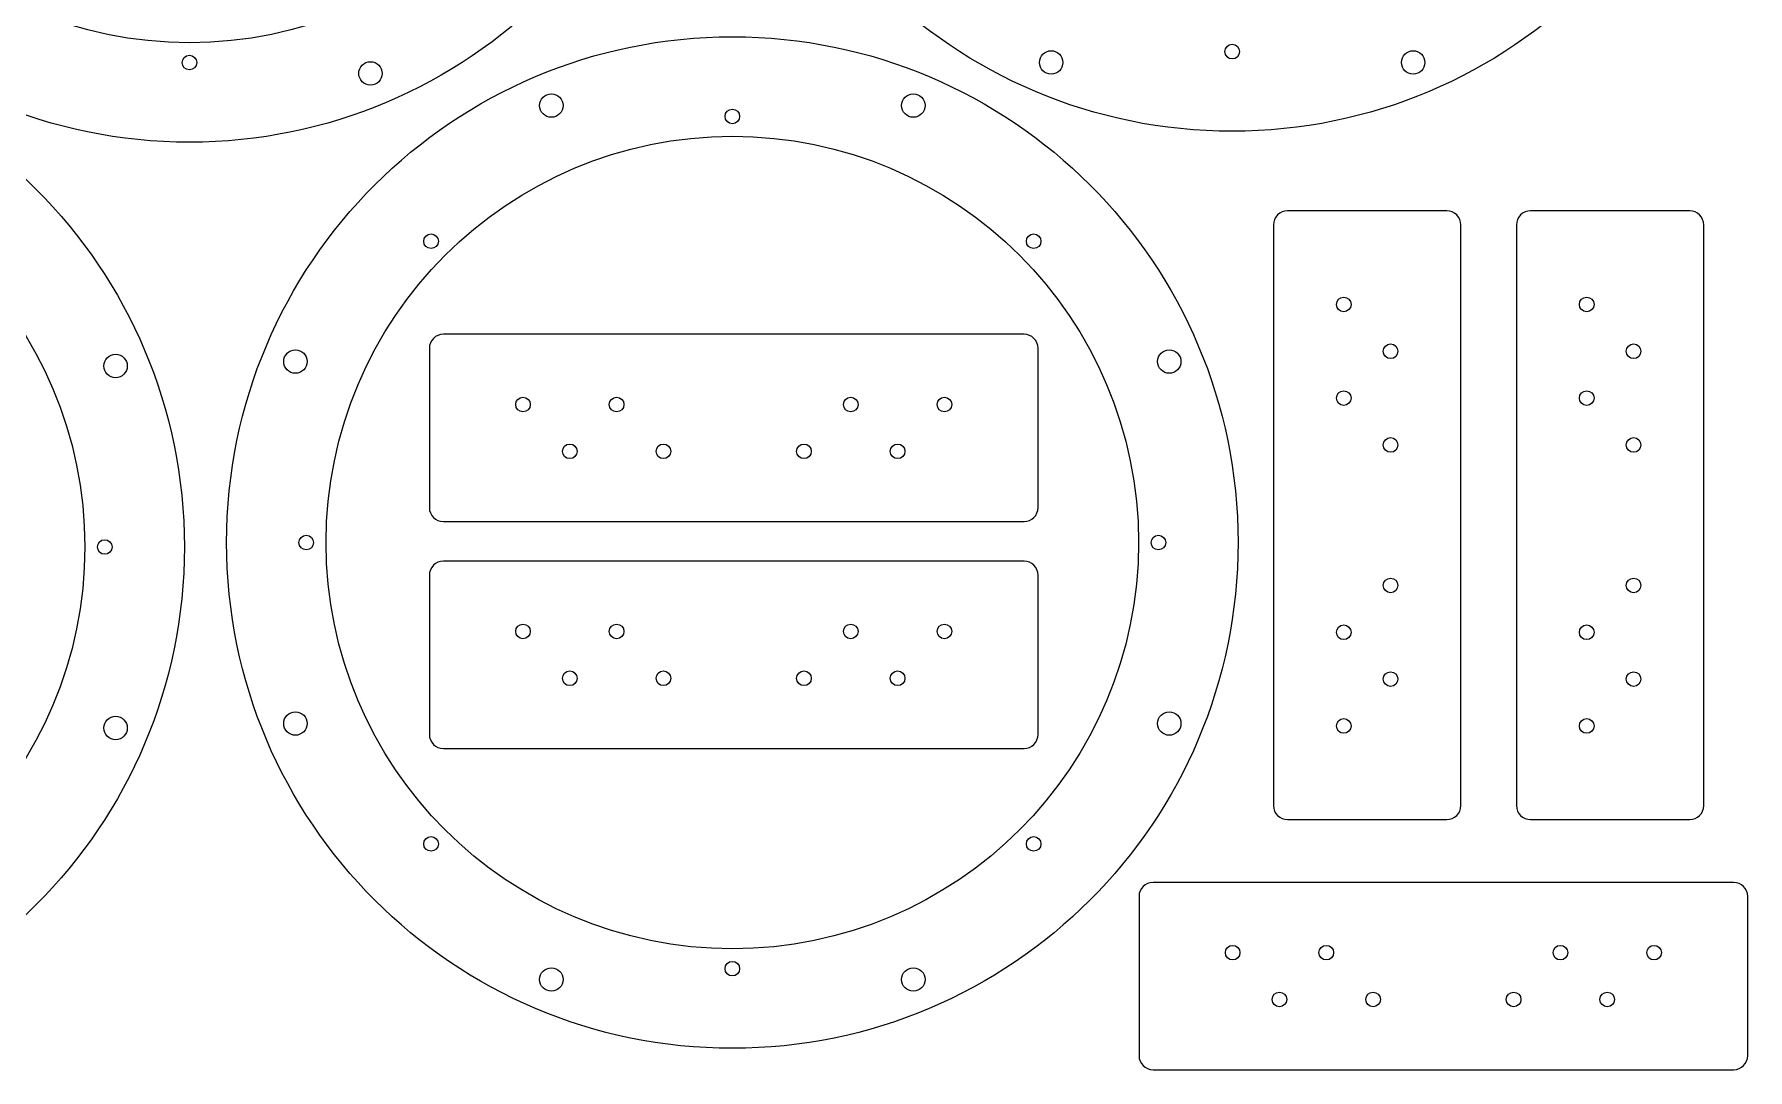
# Model space of a CAD drawing. Extents: x -101 to 1145, y -116 to 452.
# Drawn here: x 308.3 to 674.3, y -114.6 to 106.5 of the extents above; entities that cross this region are included whole.
import ezdxf

# ---------------------------------------------------------------- set-up
doc = ezdxf.new("R2010")
doc.units = 0
for name, color, linetype in [('b_Assambly_circle_and_2_parts_001_001', 7, 'CONTINUOUS'), ('b_Assambly_circle_and_2_parts_001_002', 7, 'CONTINUOUS'), ('b_Assambly_circle_and_2_parts_001_004', 7, 'CONTINUOUS'), ('b_Assambly_circle_and_2_parts_001_005', 7, 'CONTINUOUS'), ('b_plate_130x40x10_part_1_of_16_001_003', 7, 'CONTINUOUS'), ('b_plate_130x40x10_part_1_of_16_001_004', 7, 'CONTINUOUS'), ('b_plate_130x40x10_part_1_of_16_001_005', 7, 'CONTINUOUS')]:
    doc.layers.add(name, color=color, linetype=linetype)

msp = doc.modelspace()

# ---------------------------------------------------------------- linework, layer by layer
at = {"layer": 'b_Assambly_circle_and_2_parts_001_001'}
for p, q in [((328.199, 35.6429, 0), (328.199, 35.6429, -10)), ((328.199, 35.6429, 0), (328.199, 35.6429, -10)), ((319.137, -3.00809, 0), (319.137, -3.00809, -10)), ((319.137, -3.00809, 0), (319.137, -3.00809, -10)), ((324.95, -3.00809, 0), (324.95, -3.00809, -10)), ((324.95, -3.00809, 0), (324.95, -3.00809, -10)), ((340.387, -3.00809, 0), (340.387, -3.00809, -10)), ((340.387, -3.00809, 0), (340.387, -3.00809, -10)), ((328.199, -41.6591, 0), (328.199, -41.6591, -10)), ((328.199, -41.6591, 0), (328.199, -41.6591, -10))]:
    msp.add_line(p, q, dxfattribs=at)
for centre, radius in [((232.387, -3.00809), 108), ((232.387, -3.00809), 108), ((232.387, -3.00809), 108), ((232.387, -3.00809), 108), ((232.387, -3.00809), 86.75), ((232.387, -3.00809), 86.75), ((232.387, -3.00809), 86.75), ((232.387, -3.00809), 86.75), ((325.699, 35.6429), 2.5), ((325.699, 35.6429), 2.5), ((325.699, 35.6429), 2.5), ((325.699, 35.6429), 2.5), ((323.387, -3.00809), 1.5625), ((323.387, -3.00809), 1.5625), ((323.387, -3.00809), 1.5625), ((323.387, -3.00809), 1.5625), ((325.699, -41.6591), 2.5), ((325.699, -41.6591), 2.5), ((325.699, -41.6591), 2.5), ((325.699, -41.6591), 2.5)]:
    msp.add_circle(centre, radius, dxfattribs=at)
at = {"layer": 'b_Assambly_circle_and_2_parts_001_002'}
for p, q in [((421.265, 91.2533, 0), (421.265, 91.2533, -10)), ((421.265, 91.2533, 0), (421.265, 91.2533, -10)), ((458.979, 88.9414, 0), (458.979, 88.9414, -10)), ((458.979, 88.9414, 0), (458.979, 88.9414, -10)), ((498.567, 91.2533, 0), (498.567, 91.2533, -10)), ((498.567, 91.2533, 0), (498.567, 91.2533, -10)), ((394.632, 62.2882, 0), (394.632, 62.2882, -10)), ((394.632, 62.2882, 0), (394.632, 62.2882, -10)), ((523.326, 62.2882, 0), (523.326, 62.2882, -10)), ((523.326, 62.2882, 0), (523.326, 62.2882, -10)), ((519.707, 42.419, -10), (395.707, 42.419, -10)), ((519.707, 42.419, 0), (395.707, 42.419, 0)), ((395.707, 42.419, -10), (395.707, 42.419, 0)), ((519.707, 42.419, -10), (395.707, 42.419, -10)), ((395.707, 42.419, -10), (395.707, 42.419, 0)), ((519.707, 42.419, 0), (395.707, 42.419, 0)), ((519.707, 42.419, -10), (519.707, 42.419, 0)), ((519.707, 42.419, -10), (519.707, 42.419, 0)), ((392.707, 39.419, -10), (392.707, 5.41898, -10)), ((392.707, 39.419, 0), (392.707, 5.41898, 0)), ((392.707, 39.419, -10), (392.707, 5.41898, -10)), ((392.707, 39.419, -10), (392.707, 39.419, 0)), ((392.707, 39.419, 0), (392.707, 5.41898, 0)), ((392.707, 39.419, -10), (392.707, 39.419, 0)), ((522.707, 5.41898, -10), (522.707, 39.419, -10)), ((522.707, 5.41898, 0), (522.707, 39.419, 0)), ((522.707, 5.41898, -10), (522.707, 39.419, -10)), ((522.707, 39.419, -10), (522.707, 39.419, 0)), ((522.707, 5.41898, 0), (522.707, 39.419, 0)), ((522.707, 39.419, -10), (522.707, 39.419, 0)), ((366.605, 36.5925, 0), (366.605, 36.5925, -10)), ((366.605, 36.5925, 0), (366.605, 36.5925, -10)), ((553.228, 36.5925, 0), (553.228, 36.5925, -10)), ((553.228, 36.5925, 0), (553.228, 36.5925, -10)), ((414.27, 27.419, -10), (414.27, 27.419, 0)), ((414.27, 27.419, -10), (414.27, 27.419, 0)), ((434.27, 27.419, -10), (434.27, 27.419, 0)), ((434.27, 27.419, -10), (434.27, 27.419, 0)), ((484.27, 27.419, -10), (484.27, 27.419, 0)), ((484.27, 27.419, -10), (484.27, 27.419, 0)), ((504.27, 27.419, -10), (504.27, 27.419, 0)), ((504.27, 27.419, -10), (504.27, 27.419, 0)), ((424.27, 17.419, -10), (424.27, 17.419, 0)), ((424.27, 17.419, -10), (424.27, 17.419, 0)), ((444.27, 17.419, -10), (444.27, 17.419, 0)), ((444.27, 17.419, -10), (444.27, 17.419, 0)), ((474.27, 17.419, -10), (474.27, 17.419, 0)), ((474.27, 17.419, -10), (474.27, 17.419, 0)), ((494.27, 17.419, -10), (494.27, 17.419, 0)), ((494.27, 17.419, -10), (494.27, 17.419, 0)), ((392.707, 5.41898, -10), (392.707, 5.41898, 0)), ((392.707, 5.41898, -10), (392.707, 5.41898, 0)), ((522.707, 5.41898, -10), (522.707, 5.41898, 0)), ((522.707, 5.41898, -10), (522.707, 5.41898, 0)), ((395.707, 2.41898, -10), (519.707, 2.41898, -10)), ((395.707, 2.41898, -10), (395.707, 2.41898, 0)), ((395.707, 2.41898, 0), (519.707, 2.41898, 0)), ((395.707, 2.41898, -10), (519.707, 2.41898, -10)), ((395.707, 2.41898, -10), (395.707, 2.41898, 0)), ((395.707, 2.41898, 0), (519.707, 2.41898, 0)), ((519.707, 2.41898, -10), (519.707, 2.41898, 0)), ((519.707, 2.41898, -10), (519.707, 2.41898, 0)), ((367.979, -2.05855, 0), (367.979, -2.05855, -10)), ((367.979, -2.05855, 0), (367.979, -2.05855, -10)), ((544.166, -2.05855, 0), (544.166, -2.05855, -10)), ((544.166, -2.05855, 0), (544.166, -2.05855, -10)), ((549.979, -2.05855, 0), (549.979, -2.05855, -10)), ((549.979, -2.05855, 0), (549.979, -2.05855, -10)), ((565.416, -2.05855, 0), (565.416, -2.05855, -10)), ((565.416, -2.05855, 0), (565.416, -2.05855, -10)), ((519.707, -6.04448, -10), (395.707, -6.04448, -10)), ((519.707, -6.04448, 0), (395.707, -6.04448, 0)), ((395.707, -6.04448, -10), (395.707, -6.04448, 0)), ((519.707, -6.04448, -10), (395.707, -6.04448, -10)), ((395.707, -6.04448, -10), (395.707, -6.04448, 0)), ((519.707, -6.04448, 0), (395.707, -6.04448, 0)), ((519.707, -6.04448, -10), (519.707, -6.04448, 0)), ((519.707, -6.04448, -10), (519.707, -6.04448, 0)), ((392.707, -9.04448, -10), (392.707, -43.0445, -10)), ((392.707, -9.04448, 0), (392.707, -43.0445, 0)), ((392.707, -9.04448, -10), (392.707, -43.0445, -10)), ((392.707, -9.04448, -10), (392.707, -9.04448, 0)), ((392.707, -9.04448, 0), (392.707, -43.0445, 0)), ((392.707, -9.04448, -10), (392.707, -9.04448, 0)), ((522.707, -43.0445, -10), (522.707, -9.04448, -10)), ((522.707, -43.0445, 0), (522.707, -9.04448, 0)), ((522.707, -43.0445, -10), (522.707, -9.04448, -10)), ((522.707, -9.04448, -10), (522.707, -9.04448, 0)), ((522.707, -43.0445, 0), (522.707, -9.04448, 0)), ((522.707, -9.04448, -10), (522.707, -9.04448, 0)), ((414.27, -21.0445, -10), (414.27, -21.0445, 0)), ((414.27, -21.0445, -10), (414.27, -21.0445, 0)), ((434.27, -21.0445, -10), (434.27, -21.0445, 0)), ((434.27, -21.0445, -10), (434.27, -21.0445, 0)), ((484.27, -21.0445, -10), (484.27, -21.0445, 0)), ((484.27, -21.0445, -10), (484.27, -21.0445, 0)), ((504.27, -21.0445, -10), (504.27, -21.0445, 0)), ((504.27, -21.0445, -10), (504.27, -21.0445, 0)), ((424.27, -31.0445, -10), (424.27, -31.0445, 0)), ((424.27, -31.0445, -10), (424.27, -31.0445, 0)), ((444.27, -31.0445, -10), (444.27, -31.0445, 0)), ((444.27, -31.0445, -10), (444.27, -31.0445, 0)), ((474.27, -31.0445, -10), (474.27, -31.0445, 0)), ((474.27, -31.0445, -10), (474.27, -31.0445, 0)), ((494.27, -31.0445, -10), (494.27, -31.0445, 0)), ((494.27, -31.0445, -10), (494.27, -31.0445, 0)), ((366.605, -40.7096, 0), (366.605, -40.7096, -10)), ((366.605, -40.7096, 0), (366.605, -40.7096, -10)), ((392.707, -43.0445, -10), (392.707, -43.0445, 0)), ((392.707, -43.0445, -10), (392.707, -43.0445, 0)), ((522.707, -43.0445, -10), (522.707, -43.0445, 0)), ((522.707, -43.0445, -10), (522.707, -43.0445, 0)), ((553.228, -40.7096, 0), (553.228, -40.7096, -10)), ((553.228, -40.7096, 0), (553.228, -40.7096, -10)), ((395.707, -46.0445, -10), (519.707, -46.0445, -10)), ((395.707, -46.0445, -10), (395.707, -46.0445, 0)), ((395.707, -46.0445, 0), (519.707, -46.0445, 0)), ((395.707, -46.0445, -10), (519.707, -46.0445, -10)), ((395.707, -46.0445, -10), (395.707, -46.0445, 0)), ((395.707, -46.0445, 0), (519.707, -46.0445, 0)), ((519.707, -46.0445, -10), (519.707, -46.0445, 0)), ((519.707, -46.0445, -10), (519.707, -46.0445, 0)), ((394.632, -66.4053, 0), (394.632, -66.4053, -10)), ((394.632, -66.4053, 0), (394.632, -66.4053, -10)), ((523.326, -66.4053, 0), (523.326, -66.4053, -10)), ((523.326, -66.4053, 0), (523.326, -66.4053, -10)), ((458.979, -93.0586, 0), (458.979, -93.0586, -10)), ((458.979, -93.0586, 0), (458.979, -93.0586, -10)), ((421.265, -95.3704, 0), (421.265, -95.3704, -10)), ((421.265, -95.3704, 0), (421.265, -95.3704, -10)), ((498.567, -95.3704, 0), (498.567, -95.3704, -10)), ((498.567, -95.3704, 0), (498.567, -95.3704, -10))]:
    msp.add_line(p, q, dxfattribs=at)
for centre, radius in [((457.416, -2.05855), 108), ((457.416, -2.05855), 108), ((457.416, -2.05855), 108), ((457.416, -2.05855), 108), ((418.765, 91.2533), 2.5), ((418.765, 91.2533), 2.5), ((418.765, 91.2533), 2.5), ((418.765, 91.2533), 2.5), ((496.067, 91.2533), 2.5), ((496.067, 91.2533), 2.5), ((496.067, 91.2533), 2.5), ((496.067, 91.2533), 2.5), ((457.416, 88.9414), 1.5625), ((457.416, 88.9414), 1.5625), ((457.416, 88.9414), 1.5625), ((457.416, 88.9414), 1.5625), ((457.416, -2.05855), 86.75), ((457.416, -2.05855), 86.75), ((457.416, -2.05855), 86.75), ((457.416, -2.05855), 86.75), ((393.07, 62.2882), 1.5625), ((393.07, 62.2882), 1.5625), ((393.07, 62.2882), 1.5625), ((393.07, 62.2882), 1.5625), ((521.763, 62.2882), 1.5625), ((521.763, 62.2882), 1.5625), ((521.763, 62.2882), 1.5625), ((521.763, 62.2882), 1.5625), ((364.105, 36.5925), 2.5), ((364.105, 36.5925), 2.5), ((364.105, 36.5925), 2.5), ((364.105, 36.5925), 2.5), ((550.728, 36.5925), 2.5), ((550.728, 36.5925), 2.5), ((550.728, 36.5925), 2.5), ((550.728, 36.5925), 2.5), ((412.707, 27.419), 1.5625), ((412.707, 27.419), 1.5625), ((412.707, 27.419), 1.5625), ((412.707, 27.419), 1.5625), ((432.707, 27.419), 1.5625), ((432.707, 27.419), 1.5625), ((432.707, 27.419), 1.5625), ((432.707, 27.419), 1.5625), ((482.707, 27.419), 1.5625), ((482.707, 27.419), 1.5625), ((482.707, 27.419), 1.5625), ((482.707, 27.419), 1.5625), ((502.707, 27.419), 1.5625), ((502.707, 27.419), 1.5625), ((502.707, 27.419), 1.5625), ((502.707, 27.419), 1.5625), ((422.707, 17.419), 1.5625), ((422.707, 17.419), 1.5625), ((422.707, 17.419), 1.5625), ((422.707, 17.419), 1.5625), ((442.707, 17.419), 1.5625), ((442.707, 17.419), 1.5625), ((442.707, 17.419), 1.5625), ((442.707, 17.419), 1.5625), ((472.707, 17.419), 1.5625), ((472.707, 17.419), 1.5625), ((472.707, 17.419), 1.5625), ((472.707, 17.419), 1.5625), ((492.707, 17.419), 1.5625), ((492.707, 17.419), 1.5625), ((492.707, 17.419), 1.5625), ((492.707, 17.419), 1.5625), ((366.416, -2.05855), 1.5625), ((366.416, -2.05855), 1.5625), ((366.416, -2.05855), 1.5625), ((366.416, -2.05855), 1.5625), ((548.416, -2.05855), 1.5625), ((548.416, -2.05855), 1.5625), ((548.416, -2.05855), 1.5625), ((548.416, -2.05855), 1.5625), ((412.707, -21.0445), 1.5625), ((412.707, -21.0445), 1.5625), ((412.707, -21.0445), 1.5625), ((412.707, -21.0445), 1.5625), ((432.707, -21.0445), 1.5625), ((432.707, -21.0445), 1.5625), ((432.707, -21.0445), 1.5625), ((432.707, -21.0445), 1.5625), ((482.707, -21.0445), 1.5625), ((482.707, -21.0445), 1.5625), ((482.707, -21.0445), 1.5625), ((482.707, -21.0445), 1.5625), ((502.707, -21.0445), 1.5625), ((502.707, -21.0445), 1.5625), ((502.707, -21.0445), 1.5625), ((502.707, -21.0445), 1.5625), ((422.707, -31.0445), 1.5625), ((422.707, -31.0445), 1.5625), ((422.707, -31.0445), 1.5625), ((422.707, -31.0445), 1.5625), ((442.707, -31.0445), 1.5625), ((442.707, -31.0445), 1.5625), ((442.707, -31.0445), 1.5625), ((442.707, -31.0445), 1.5625), ((472.707, -31.0445), 1.5625), ((472.707, -31.0445), 1.5625), ((472.707, -31.0445), 1.5625), ((472.707, -31.0445), 1.5625), ((492.707, -31.0445), 1.5625), ((492.707, -31.0445), 1.5625), ((492.707, -31.0445), 1.5625), ((492.707, -31.0445), 1.5625), ((364.105, -40.7096), 2.5), ((364.105, -40.7096), 2.5), ((364.105, -40.7096), 2.5), ((364.105, -40.7096), 2.5), ((550.728, -40.7096), 2.5), ((550.728, -40.7096), 2.5), ((550.728, -40.7096), 2.5), ((550.728, -40.7096), 2.5), ((393.07, -66.4053), 1.5625), ((393.07, -66.4053), 1.5625), ((393.07, -66.4053), 1.5625), ((393.07, -66.4053), 1.5625), ((521.763, -66.4053), 1.5625), ((521.763, -66.4053), 1.5625), ((521.763, -66.4053), 1.5625), ((521.763, -66.4053), 1.5625), ((418.765, -95.3704), 2.5), ((418.765, -95.3704), 2.5), ((418.765, -95.3704), 2.5), ((418.765, -95.3704), 2.5), ((457.416, -93.0586), 1.5625), ((457.416, -93.0586), 1.5625), ((457.416, -93.0586), 1.5625), ((457.416, -93.0586), 1.5625), ((496.067, -95.3704), 2.5), ((496.067, -95.3704), 2.5), ((496.067, -95.3704), 2.5), ((496.067, -95.3704), 2.5)]:
    msp.add_circle(centre, radius, dxfattribs=at)
for centre, start, end in [((395.707, 39.419, -10), 90, 180), ((395.707, 39.419, 0), 90, 180), ((395.707, 39.419, -10), 90, 180), ((395.707, 39.419, 0), 90, 180), ((519.707, 39.419, -10), 0, 90), ((519.707, 39.419, 0), 0, 90), ((519.707, 39.419, -10), 0, 90), ((519.707, 39.419, 0), 0, 90), ((395.707, 5.41898, -10), 180, -90), ((395.707, 5.41898, -10), 180, -90), ((395.707, 5.41898, 0), 180, -90), ((395.707, 5.41898, 0), 180, -90), ((519.707, 5.41898, -10), -90, 0), ((519.707, 5.41898, -10), -90, 0), ((519.707, 5.41898, 0), -90, 0), ((519.707, 5.41898, 0), -90, 0), ((395.707, -9.04448, -10), 90, 180), ((395.707, -9.04448, 0), 90, 180), ((395.707, -9.04448, -10), 90, 180), ((395.707, -9.04448, 0), 90, 180), ((519.707, -9.04448, -10), 0, 90), ((519.707, -9.04448, 0), 0, 90), ((519.707, -9.04448, -10), 0, 90), ((519.707, -9.04448, 0), 0, 90), ((395.707, -43.0445, -10), 180, -90), ((395.707, -43.0445, -10), 180, -90), ((395.707, -43.0445, 0), 180, -90), ((395.707, -43.0445, 0), 180, -90), ((519.707, -43.0445, -10), -90, 0), ((519.707, -43.0445, -10), -90, 0), ((519.707, -43.0445, 0), -90, 0), ((519.707, -43.0445, 0), -90, 0)]:
    msp.add_arc(centre, 3, start, end, dxfattribs=at)
at = {"layer": 'b_Assambly_circle_and_2_parts_001_004'}
for p, q in [((343.044, 100.435, 0), (343.044, 100.435, -10)), ((343.044, 100.435, 0), (343.044, 100.435, -10)), ((382.632, 98.1229, 0), (382.632, 98.1229, -10)), ((382.632, 98.1229, 0), (382.632, 98.1229, -10))]:
    msp.add_line(p, q, dxfattribs=at)
for centre, radius in [((341.481, 191.435), 108), ((341.481, 191.435), 108), ((341.481, 191.435), 108), ((341.481, 191.435), 108), ((341.481, 191.435), 86.75), ((341.481, 191.435), 86.75), ((341.481, 191.435), 86.75), ((341.481, 191.435), 86.75), ((341.481, 100.435), 1.5625), ((341.481, 100.435), 1.5625), ((341.481, 100.435), 1.5625), ((341.481, 100.435), 1.5625), ((380.132, 98.1229), 2.5), ((380.132, 98.1229), 2.5), ((380.132, 98.1229), 2.5), ((380.132, 98.1229), 2.5)]:
    msp.add_circle(centre, radius, dxfattribs=at)
at = {"layer": 'b_Assambly_circle_and_2_parts_001_005'}
for p, q in [((565.724, 102.774, 0), (565.724, 102.774, -10)), ((565.724, 102.774, 0), (565.724, 102.774, -10)), ((528.01, 100.463, 0), (528.01, 100.463, -10)), ((528.01, 100.463, 0), (528.01, 100.463, -10)), ((605.312, 100.463, 0), (605.312, 100.463, -10)), ((605.312, 100.463, 0), (605.312, 100.463, -10))]:
    msp.add_line(p, q, dxfattribs=at)
for centre, radius in [((564.161, 193.774), 108), ((564.161, 193.774), 108), ((564.161, 193.774), 108), ((564.161, 193.774), 108), ((525.51, 100.463), 2.5), ((525.51, 100.463), 2.5), ((525.51, 100.463), 2.5), ((525.51, 100.463), 2.5), ((564.161, 102.774), 1.5625), ((564.161, 102.774), 1.5625), ((564.161, 102.774), 1.5625), ((564.161, 102.774), 1.5625), ((602.812, 100.463), 2.5), ((602.812, 100.463), 2.5), ((602.812, 100.463), 2.5), ((602.812, 100.463), 2.5)]:
    msp.add_circle(centre, radius, dxfattribs=at)
at = {"layer": 'b_plate_130x40x10_part_1_of_16_001_003'}
for p, q in [((671.262, -74.638, -10), (547.262, -74.638, -10)), ((671.262, -74.638, 0), (547.262, -74.638, 0)), ((547.262, -74.638, -10), (547.262, -74.638, 0)), ((671.262, -74.638, -10), (547.262, -74.638, -10)), ((547.262, -74.638, -10), (547.262, -74.638, 0)), ((671.262, -74.638, 0), (547.262, -74.638, 0)), ((671.262, -74.638, -10), (671.262, -74.638, 0)), ((671.262, -74.638, -10), (671.262, -74.638, 0)), ((544.262, -77.638, -10), (544.262, -111.638, -10)), ((544.262, -77.638, 0), (544.262, -111.638, 0)), ((544.262, -77.638, -10), (544.262, -111.638, -10)), ((544.262, -77.638, -10), (544.262, -77.638, 0)), ((544.262, -77.638, 0), (544.262, -111.638, 0)), ((544.262, -77.638, -10), (544.262, -77.638, 0)), ((674.262, -111.638, -10), (674.262, -77.638, -10)), ((674.262, -111.638, 0), (674.262, -77.638, 0)), ((674.262, -111.638, -10), (674.262, -77.638, -10)), ((674.262, -77.638, -10), (674.262, -77.638, 0)), ((674.262, -111.638, 0), (674.262, -77.638, 0)), ((674.262, -77.638, -10), (674.262, -77.638, 0)), ((565.825, -89.638, -10), (565.825, -89.638, 0)), ((565.825, -89.638, -10), (565.825, -89.638, 0)), ((585.825, -89.638, -10), (585.825, -89.638, 0)), ((585.825, -89.638, -10), (585.825, -89.638, 0)), ((635.825, -89.638, -10), (635.825, -89.638, 0)), ((635.825, -89.638, -10), (635.825, -89.638, 0)), ((655.825, -89.638, -10), (655.825, -89.638, 0)), ((655.825, -89.638, -10), (655.825, -89.638, 0)), ((575.825, -99.638, -10), (575.825, -99.638, 0)), ((575.825, -99.638, -10), (575.825, -99.638, 0)), ((595.825, -99.638, -10), (595.825, -99.638, 0)), ((595.825, -99.638, -10), (595.825, -99.638, 0)), ((625.825, -99.638, -10), (625.825, -99.638, 0)), ((625.825, -99.638, -10), (625.825, -99.638, 0)), ((645.825, -99.638, -10), (645.825, -99.638, 0)), ((645.825, -99.638, -10), (645.825, -99.638, 0)), ((544.262, -111.638, -10), (544.262, -111.638, 0)), ((544.262, -111.638, -10), (544.262, -111.638, 0)), ((674.262, -111.638, -10), (674.262, -111.638, 0)), ((674.262, -111.638, -10), (674.262, -111.638, 0)), ((547.262, -114.638, -10), (671.262, -114.638, -10)), ((547.262, -114.638, -10), (547.262, -114.638, 0)), ((547.262, -114.638, 0), (671.262, -114.638, 0)), ((547.262, -114.638, -10), (671.262, -114.638, -10)), ((547.262, -114.638, -10), (547.262, -114.638, 0)), ((547.262, -114.638, 0), (671.262, -114.638, 0)), ((671.262, -114.638, -10), (671.262, -114.638, 0)), ((671.262, -114.638, -10), (671.262, -114.638, 0))]:
    msp.add_line(p, q, dxfattribs=at)
for centre in [(564.262, -89.638), (564.262, -89.638), (564.262, -89.638), (564.262, -89.638), (584.262, -89.638), (584.262, -89.638), (584.262, -89.638), (584.262, -89.638), (634.262, -89.638), (634.262, -89.638), (634.262, -89.638), (634.262, -89.638), (654.262, -89.638), (654.262, -89.638), (654.262, -89.638), (654.262, -89.638), (574.262, -99.638), (574.262, -99.638), (574.262, -99.638), (574.262, -99.638), (594.262, -99.638), (594.262, -99.638), (594.262, -99.638), (594.262, -99.638), (624.262, -99.638), (624.262, -99.638), (624.262, -99.638), (624.262, -99.638), (644.262, -99.638), (644.262, -99.638), (644.262, -99.638), (644.262, -99.638)]:
    msp.add_circle(centre, 1.5625, dxfattribs=at)
for centre, start, end in [((547.262, -77.638, -10), 90, 180), ((547.262, -77.638, 0), 90, 180), ((547.262, -77.638, -10), 90, 180), ((547.262, -77.638, 0), 90, 180), ((671.262, -77.638, -10), 0, 90), ((671.262, -77.638, 0), 0, 90), ((671.262, -77.638, -10), 0, 90), ((671.262, -77.638, 0), 0, 90), ((547.262, -111.638, -10), 180, -90), ((547.262, -111.638, -10), 180, -90), ((547.262, -111.638, 0), 180, -90), ((547.262, -111.638, 0), 180, -90), ((671.262, -111.638, -10), -90, 0), ((671.262, -111.638, -10), -90, 0), ((671.262, -111.638, 0), -90, 0), ((671.262, -111.638, 0), -90, 0)]:
    msp.add_arc(centre, 3, start, end, dxfattribs=at)
at = {"layer": 'b_plate_130x40x10_part_1_of_16_001_004'}
for p, q in [((609.989, 68.7787, -10), (575.989, 68.7787, -10)), ((609.989, 68.7787, 0), (575.989, 68.7787, 0)), ((609.989, 68.7787, -10), (575.989, 68.7787, -10)), ((575.989, 68.7787, -10), (575.989, 68.7787, 0)), ((609.989, 68.7787, 0), (575.989, 68.7787, 0)), ((575.989, 68.7787, -10), (575.989, 68.7787, 0)), ((609.989, 68.7787, -10), (609.989, 68.7787, 0)), ((609.989, 68.7787, -10), (609.989, 68.7787, 0)), ((572.989, 65.7787, -10), (572.989, -58.2213, -10)), ((572.989, 65.7787, 0), (572.989, -58.2213, 0)), ((572.989, 65.7787, -10), (572.989, 65.7787, 0)), ((572.989, 65.7787, -10), (572.989, -58.2213, -10)), ((572.989, 65.7787, -10), (572.989, 65.7787, 0)), ((572.989, 65.7787, 0), (572.989, -58.2213, 0)), ((612.989, -58.2213, -10), (612.989, 65.7787, -10)), ((612.989, 65.7787, -10), (612.989, 65.7787, 0)), ((612.989, -58.2213, 0), (612.989, 65.7787, 0)), ((612.989, -58.2213, -10), (612.989, 65.7787, -10)), ((612.989, 65.7787, -10), (612.989, 65.7787, 0)), ((612.989, -58.2213, 0), (612.989, 65.7787, 0)), ((587.989, 50.3412, -10), (587.989, 50.3412, 0)), ((587.989, 50.3412, -10), (587.989, 50.3412, 0)), ((597.989, 40.3412, -10), (597.989, 40.3412, 0)), ((597.989, 40.3412, -10), (597.989, 40.3412, 0)), ((587.989, 30.3412, -10), (587.989, 30.3412, 0)), ((587.989, 30.3412, -10), (587.989, 30.3412, 0)), ((597.989, 20.3412, -10), (597.989, 20.3412, 0)), ((597.989, 20.3412, -10), (597.989, 20.3412, 0)), ((597.989, -9.65876, -10), (597.989, -9.65876, 0)), ((597.989, -9.65876, -10), (597.989, -9.65876, 0)), ((587.989, -19.6588, -10), (587.989, -19.6588, 0)), ((587.989, -19.6588, -10), (587.989, -19.6588, 0)), ((597.989, -29.6588, -10), (597.989, -29.6588, 0)), ((597.989, -29.6588, -10), (597.989, -29.6588, 0)), ((587.989, -39.6588, -10), (587.989, -39.6588, 0)), ((587.989, -39.6588, -10), (587.989, -39.6588, 0)), ((572.989, -58.2213, -10), (572.989, -58.2213, 0)), ((572.989, -58.2213, -10), (572.989, -58.2213, 0)), ((612.989, -58.2213, -10), (612.989, -58.2213, 0)), ((612.989, -58.2213, -10), (612.989, -58.2213, 0)), ((575.989, -61.2213, -10), (609.989, -61.2213, -10)), ((575.989, -61.2213, 0), (609.989, -61.2213, 0)), ((575.989, -61.2213, -10), (609.989, -61.2213, -10)), ((575.989, -61.2213, -10), (575.989, -61.2213, 0)), ((575.989, -61.2213, 0), (609.989, -61.2213, 0)), ((575.989, -61.2213, -10), (575.989, -61.2213, 0)), ((609.989, -61.2213, -10), (609.989, -61.2213, 0)), ((609.989, -61.2213, -10), (609.989, -61.2213, 0))]:
    msp.add_line(p, q, dxfattribs=at)
for centre in [(587.989, 48.7787), (587.989, 48.7787), (587.989, 48.7787), (587.989, 48.7787), (597.989, 38.7787), (597.989, 38.7787), (597.989, 38.7787), (597.989, 38.7787), (587.989, 28.7787), (587.989, 28.7787), (587.989, 28.7787), (587.989, 28.7787), (597.989, 18.7787), (597.989, 18.7787), (597.989, 18.7787), (597.989, 18.7787), (597.989, -11.2213), (597.989, -11.2213), (597.989, -11.2213), (597.989, -11.2213), (587.989, -21.2213), (587.989, -21.2213), (587.989, -21.2213), (587.989, -21.2213), (597.989, -31.2213), (597.989, -31.2213), (597.989, -31.2213), (597.989, -31.2213), (587.989, -41.2213), (587.989, -41.2213), (587.989, -41.2213), (587.989, -41.2213)]:
    msp.add_circle(centre, 1.5625, dxfattribs=at)
for centre, start, end in [((575.989, 65.7787, -10), 90, 180), ((575.989, 65.7787, 0), 90, 180), ((575.989, 65.7787, -10), 90, 180), ((575.989, 65.7787, 0), 90, 180), ((609.989, 65.7787, -10), 0, 90), ((609.989, 65.7787, -10), 0, 90), ((609.989, 65.7787, 0), 0, 90), ((609.989, 65.7787, 0), 0, 90), ((575.989, -58.2213, -10), 180, -90), ((575.989, -58.2213, 0), 180, -90), ((575.989, -58.2213, -10), 180, -90), ((575.989, -58.2213, 0), 180, -90), ((609.989, -58.2213, -10), -90, 0), ((609.989, -58.2213, -10), -90, 0), ((609.989, -58.2213, 0), -90, 0), ((609.989, -58.2213, 0), -90, 0)]:
    msp.add_arc(centre, 3, start, end, dxfattribs=at)
at = {"layer": 'b_plate_130x40x10_part_1_of_16_001_005'}
for p, q in [((661.871, 68.7787, -10), (627.871, 68.7787, -10)), ((661.871, 68.7787), (627.871, 68.7787)), ((661.871, 68.7787, -10), (627.871, 68.7787, -10)), ((627.871, 68.7787, -10), (627.871, 68.7787)), ((661.871, 68.7787), (627.871, 68.7787)), ((627.871, 68.7787, -10), (627.871, 68.7787)), ((661.871, 68.7787, -10), (661.871, 68.7787)), ((661.871, 68.7787, -10), (661.871, 68.7787)), ((624.871, 65.7787, -10), (624.871, -58.2213, -10)), ((624.871, 65.7787), (624.871, -58.2213)), ((624.871, 65.7787, -10), (624.871, 65.7787)), ((624.871, 65.7787, -10), (624.871, -58.2213, -10)), ((624.871, 65.7787, -10), (624.871, 65.7787)), ((624.871, 65.7787), (624.871, -58.2213)), ((664.871, -58.2213, -10), (664.871, 65.7787, -10)), ((664.871, 65.7787, -10), (664.871, 65.7787)), ((664.871, -58.2213), (664.871, 65.7787)), ((664.871, -58.2213, -10), (664.871, 65.7787, -10)), ((664.871, 65.7787, -10), (664.871, 65.7787)), ((664.871, -58.2213), (664.871, 65.7787)), ((639.871, 50.3412, -10), (639.871, 50.3412)), ((639.871, 50.3412, -10), (639.871, 50.3412)), ((649.871, 40.3412, -10), (649.871, 40.3412)), ((649.871, 40.3412, -10), (649.871, 40.3412)), ((639.871, 30.3412, -10), (639.871, 30.3412)), ((639.871, 30.3412, -10), (639.871, 30.3412)), ((649.871, 20.3412, -10), (649.871, 20.3412)), ((649.871, 20.3412, -10), (649.871, 20.3412)), ((649.871, -9.65876, -10), (649.871, -9.65876)), ((649.871, -9.65876, -10), (649.871, -9.65876)), ((639.871, -19.6588, -10), (639.871, -19.6588)), ((639.871, -19.6588, -10), (639.871, -19.6588)), ((649.871, -29.6588, -10), (649.871, -29.6588)), ((649.871, -29.6588, -10), (649.871, -29.6588)), ((639.871, -39.6588, -10), (639.871, -39.6588)), ((639.871, -39.6588, -10), (639.871, -39.6588)), ((624.871, -58.2213, -10), (624.871, -58.2213)), ((624.871, -58.2213, -10), (624.871, -58.2213)), ((664.871, -58.2213, -10), (664.871, -58.2213)), ((664.871, -58.2213, -10), (664.871, -58.2213)), ((627.871, -61.2213, -10), (661.871, -61.2213, -10)), ((627.871, -61.2213), (661.871, -61.2213)), ((627.871, -61.2213, -10), (661.871, -61.2213, -10)), ((627.871, -61.2213, -10), (627.871, -61.2213)), ((627.871, -61.2213), (661.871, -61.2213)), ((627.871, -61.2213, -10), (627.871, -61.2213)), ((661.871, -61.2213, -10), (661.871, -61.2213)), ((661.871, -61.2213, -10), (661.871, -61.2213))]:
    msp.add_line(p, q, dxfattribs=at)
for centre in [(639.871, 48.7787), (639.871, 48.7787), (639.871, 48.7787), (639.871, 48.7787), (649.871, 38.7787), (649.871, 38.7787), (649.871, 38.7787), (649.871, 38.7787), (639.871, 28.7787), (639.871, 28.7787), (639.871, 28.7787), (639.871, 28.7787), (649.871, 18.7787), (649.871, 18.7787), (649.871, 18.7787), (649.871, 18.7787), (649.871, -11.2213), (649.871, -11.2213), (649.871, -11.2213), (649.871, -11.2213), (639.871, -21.2213), (639.871, -21.2213), (639.871, -21.2213), (639.871, -21.2213), (649.871, -31.2213), (649.871, -31.2213), (649.871, -31.2213), (649.871, -31.2213), (639.871, -41.2213), (639.871, -41.2213), (639.871, -41.2213), (639.871, -41.2213)]:
    msp.add_circle(centre, 1.5625, dxfattribs=at)
for centre, start, end in [((627.871, 65.7787, -10), 90, 180), ((627.871, 65.7787), 90, 180), ((627.871, 65.7787, -10), 90, 180), ((627.871, 65.7787), 90, 180), ((661.871, 65.7787, -10), 0, 90), ((661.871, 65.7787, -10), 0, 90), ((661.871, 65.7787), 0, 90), ((661.871, 65.7787), 0, 90), ((627.871, -58.2213, -10), 180, -90), ((627.871, -58.2213), 180, -90), ((627.871, -58.2213, -10), 180, -90), ((627.871, -58.2213), 180, -90), ((661.871, -58.2213, -10), -90, 0), ((661.871, -58.2213, -10), -90, 0), ((661.871, -58.2213), -90, 0), ((661.871, -58.2213), -90, 0)]:
    msp.add_arc(centre, 3, start, end, dxfattribs=at)

doc.saveas('drawing.dxf')
